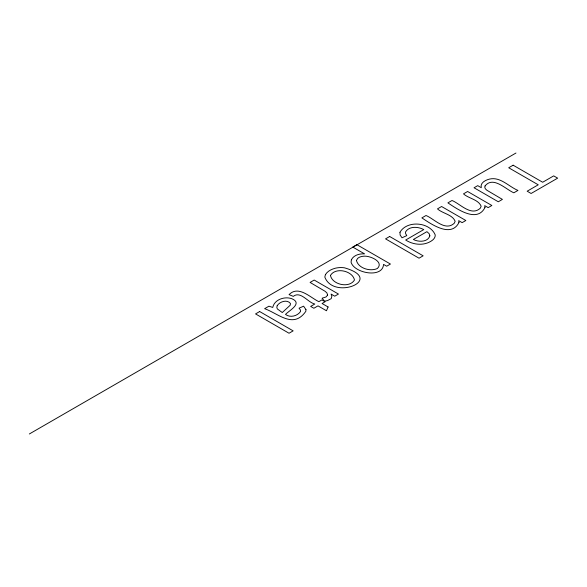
<?xml version="1.0" encoding="UTF-8"?>
<svg xmlns="http://www.w3.org/2000/svg" width="587" height="587" viewBox="0 0 587 587"><rect width="100%" height="100%" fill="white"/><g stroke="black" fill="none" stroke-linecap="round" stroke-linejoin="round"><path stroke-width="0.88" d="M29.35 433.976L515.973 153.024M356.441 260.445C358.334 268.362 370.287 271.818 377.368 268.501C384.463 261.729 369.568 255.382 363.654 256.226A7.925 4.579 0 0 0 358.804 257.576L357.63 258.419L356.441 260.445M330.452 275.45C332.242 284.644 349.331 288.606 354.46 280.021C352.721 270.834 335.537 266.843 330.452 275.45M305.966 309.635L305.834 311.33C293.427 329.131 278.854 313.832 264.642 308.667L268.934 306.187L272.75 307.441C274.386 299.465 284.717 296.142 291.79 298.702C303.046 303.362 289.34 310.391 285.495 314.397C290.161 318.029 297.433 316.092 300.588 311.448L300.383 309.943L299.04 308.19L303.604 306.187L305.966 309.635M399.96 232.283L400.136 235.035L402.014 237.772L406.784 235.622L405.639 233.685L405.529 231.968C409.205 225.863 418.208 226.619 423.777 229.583L405.69 240.024C413.593 245.183 424.9 246.107 432.604 240.09A14.565 8.409 0 0 0 435.216 234.917C429.97 222.025 407.033 219.942 399.96 232.283M351.378 259.784L351.07 262.198C353.99 273.212 382.783 278.656 383.538 264.392L386.686 266.212L390.436 264.047L356.881 244.676L352.772 247.054L364.578 253.87C359.633 253.584 353.763 254.993 351.378 259.784M429.86 235.82C427.857 242.343 418.436 242.196 413.387 239.481L426.925 231.667L429.148 233.677L429.86 235.82M485.06 185.954L484.796 187.4L485.346 188.772L486.843 190.217L502.406 199.397L498.297 201.774L474.039 187.767L477.715 185.646L481.281 187.701C479.909 182.718 485.72 179.945 489.697 179.05C500.469 176.592 508.885 186.703 517.961 190.423L513.845 192.793C506.001 189.601 493.205 175.682 485.06 185.954M277.196 305.702L276.822 307.339L277.321 308.916L282.274 312.541L290.198 305.225L290.484 303.516C287.19 299.128 279.713 301.571 277.196 305.702M325.403 274.665L324.824 277.064C333.643 300.742 385.417 279.522 344.459 267.811A14.411 8.321 0 0 0 335.199 268.244C331.391 269.301 327.495 271.15 325.403 274.665M458.961 222.517C451.036 238.285 430.887 223.867 421.877 217.887L425.993 215.51C434.035 218.65 445.21 231.777 454.309 223.207L455.145 221.277C452.408 214.438 442.525 213.536 437.476 208.877L441.593 206.507L465.843 220.507L462.145 222.642L458.696 220.653L458.961 222.517M484.972 207.505C477.048 223.265 456.899 208.847 447.896 202.867L452.005 200.497C460.047 203.638 471.229 216.757 480.32 208.187L481.157 206.264C478.427 199.419 468.536 198.523 463.488 193.864L467.604 191.487L491.855 205.494L488.157 207.629L484.708 205.633L484.972 207.505M328.089 306.979L326.467 310.758L317.993 305.871L313.862 308.256L310.662 306.407L314.793 304.022C307.977 302.613 300.581 290.55 293.28 296.376L289.053 294.623C298.548 284.981 310.332 297.668 318.88 301.667L321.896 299.92L325.095 301.769L322.08 303.508L328.089 306.979M327.619 295.107L326.005 296.971L322.102 298.196L324.501 301.212L327.627 300.559L331.222 298.629L331.86 296.09L331.075 294.072L334.751 296.193L338.457 294.058L314.199 280.05L310.09 282.428L325.117 291.299L326.9 292.92L327.619 295.107M259.667 311.543L255.55 313.913L289.031 333.24L293.148 330.87L259.667 311.543M389.658 236.488L385.549 238.865L419.023 258.192L423.139 255.822L389.658 236.488M513.141 165.196L508.709 167.757L538.235 184.802L527.163 191.201L531.11 193.483L557.65 178.155L553.702 175.88L542.667 182.249L513.141 165.196"/></g></svg>
